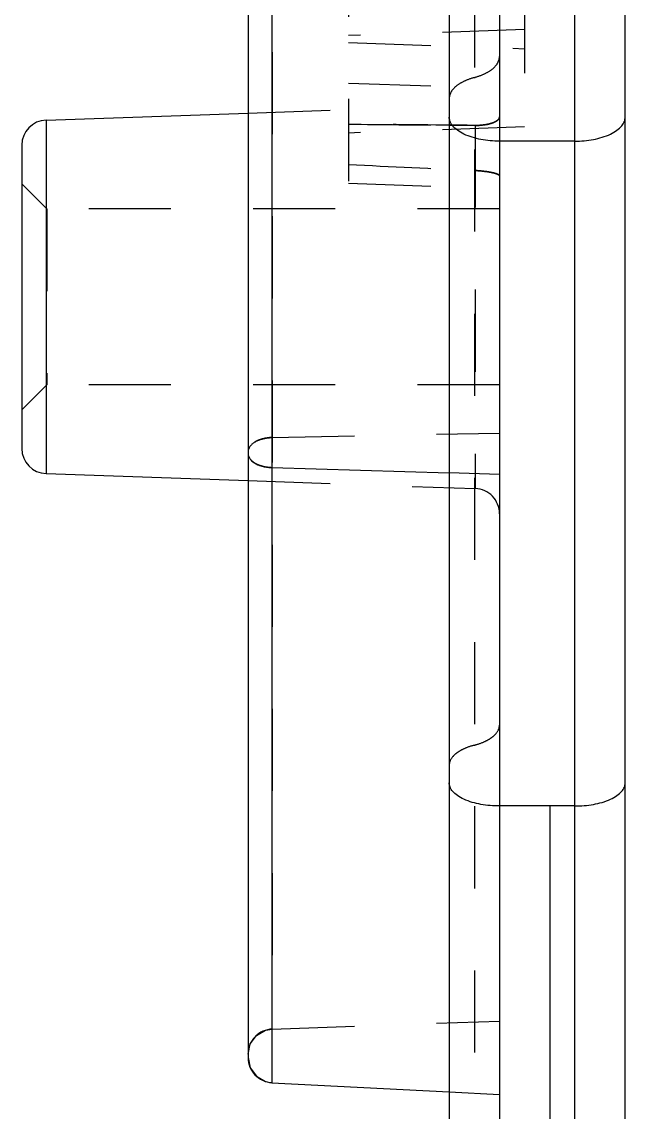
# Model space of a CAD drawing. Header units: millimetres. Extents: x 629 to 2024, y -4394 to 1386.
# Drawn here: x 1213.28 to 1225.28, y 0.11 to 21.81 of the extents above; entities that cross this region are included whole.
import ezdxf

# ---------------------------------------------------------------- set-up
doc = ezdxf.new("R2010")
doc.units = ezdxf.units.MM
doc.header["$LTSCALE"] = 16.335
doc.linetypes.add('HIDDEN', pattern=[0.2, 0.1, -0.1])
doc.layers.get('0').update_dxf_attribs({"linetype": 'CONTINUOUS'})
doc.layers.add('DEFAULT_2', color=8, linetype='HIDDEN')

msp = doc.modelspace()

# ---------------------------------------------------------------- linework, layer by layer
at = {"color": 7, "linetype": 'Continuous'}
for p, q in [((1222.778, 208.118), (1222.778, -17.882)), ((1224.278, -17.882), (1224.278, 208.118)), ((1221.778, 207.118), (1221.778, -16.882)), ((1225.278, -16.882), (1225.278, 207.118)), ((1218.252, 200.628), (1218.252, 0.698)), ((1217.778, 200.129), (1217.778, 1.197)), ((1213.76, 19.85), (1217.778, 19.99)), ((1213.76, 19.85), (1213.76, 12.816)), ((1213.278, 19.35), (1213.278, 13.316)), ((1224.278, 19.431), (1222.778, 19.431)), ((1213.76, 12.816), (1217.778, 12.676)), ((1218.252, 12.935), (1221.778, 12.831)), ((1224.278, 6.203), (1222.778, 6.203)), ((1223.778, 6.203), (1223.778, -15.092)), ((1218.252, 0.698), (1221.778, 0.513))]:
    msp.add_line(p, q, dxfattribs=at)
for points in [[(1217.778, 1.197), (1217.821, 0.995), (1217.942, 0.827)], [(1217.942, 0.827), (1218.121, 0.723), (1218.252, 0.698)]]:
    msp.add_lwpolyline(points, dxfattribs=at)
for centre, start, end in [((1213.778, 19.35), 92, 180), ((1213.778, 13.316), 180, 268)]:
    msp.add_arc(centre, 0.5, start, end, dxfattribs=at)
for points, knots in [([(1222.778, 19.431), (1222.654, 19.431), (1222.413, 19.452), (1222.128, 19.534), (1221.945, 19.64), (1221.849, 19.725), (1221.791, 19.817), (1221.778, 19.882), (1221.778, 19.911)], [0, 0, 0, 0, 0.309067, 0.606328, 0.732317, 0.838351, 0.925442, 1, 1, 1, 1]), ([(1224.278, 19.431), (1224.401, 19.431), (1224.643, 19.452), (1224.927, 19.534), (1225.111, 19.64), (1225.207, 19.725), (1225.265, 19.817), (1225.278, 19.882), (1225.278, 19.911)], [0, 0, 0, 0, 0.309076, 0.606342, 0.732328, 0.838358, 0.925445, 1, 1, 1, 1]), ([(1217.778, 13.215), (1217.778, 13.204), (1217.784, 13.155), (1217.813, 13.11), (1217.839, 13.082)], [0, 0, 0, 0, 0.222425, 1, 1, 1, 1]), ([(1217.839, 13.082), (1217.849, 13.071), (1217.898, 13.026), (1217.959, 12.997), (1218.008, 12.979)], [0, 0, 0, 0, 0.223784, 1, 1, 1, 1]), ([(1218.008, 12.979), (1218.067, 12.959), (1218.149, 12.941), (1218.231, 12.935), (1218.252, 12.935)], [0, 0, 0, 0, 0.754334, 1, 1, 1, 1]), ([(1222.778, 6.203), (1222.655, 6.203), (1222.413, 6.223), (1222.129, 6.301), (1221.945, 6.402), (1221.849, 6.483), (1221.791, 6.571), (1221.778, 6.634), (1221.778, 6.662)], [0, 0, 0, 0, 0.312333, 0.611664, 0.737589, 0.842629, 0.927828, 1, 1, 1, 1]), ([(1224.278, 6.203), (1224.401, 6.203), (1224.642, 6.223), (1224.926, 6.301), (1225.11, 6.402), (1225.206, 6.483), (1225.264, 6.571), (1225.278, 6.634), (1225.278, 6.662)], [0, 0, 0, 0, 0.312329, 0.611658, 0.737584, 0.842626, 0.927827, 1, 1, 1, 1])]:
    msp.add_open_spline(points, degree=3, knots=knots, dxfattribs=at)
at = {"layer": 'DEFAULT_2', "color": 8, "linetype": 'HIDDEN'}
for p, q in [((1222.278, 205.484), (1222.278, -15.248)), ((1219.778, 150.951), (1219.778, 18.592)), ((1223.278, 149.829), (1223.278, 19.714)), ((1218.26, 27.737), (1218.26, 1.765)), ((1223.278, 21.65), (1219.778, 21.534)), ((1219.778, 21.392), (1223.278, 21.27)), ((1219.778, 20.586), (1222.778, 20.487)), ((1217.778, 19.99), (1219.778, 20.06)), ((1221.776, 19.749), (1222.295, 19.744)), ((1222.295, 19.744), (1222.295, 12.518)), ((1223.278, 19.714), (1219.778, 19.592)), ((1213.778, 18.083), (1213.278, 18.583)), ((1219.778, 18.592), (1222.778, 18.487)), ((1222.778, 18.083), (1213.778, 18.083)), ((1213.778, 18.083), (1213.778, 14.583)), ((1213.778, 14.583), (1213.278, 14.083)), ((1222.778, 14.583), (1213.778, 14.583)), ((1218.26, 13.535), (1222.778, 13.623)), ((1222.778, 12.801), (1221.778, 12.831)), ((1217.778, 12.676), (1222.295, 12.518)), ((1218.26, 1.765), (1222.778, 1.923)), ((1218.252, 0.698), (1218.252, 0.698)), ((1221.778, 0.513), (1222.778, 0.461))]:
    msp.add_line(p, q, dxfattribs=at)
msp.add_lwpolyline([(1217.778, 1.265), (1217.821, 1.469), (1217.944, 1.638), (1218.125, 1.742), (1218.26, 1.765)], dxfattribs=at)
for centre, radius, start, end in [((1209.908, -1162.188), 1181.997, 89.39953, 89.521566), ((1277.859, 1203.435), 1185.891, 267.192709, 267.314479), ((1277.85, 1203.434), 1185.89, 267.193147, 267.314917), ((1222.278, 12.018), 0.5, 0, 88), ((1218.278, 1.266), 0.5, 92.0045, 179.9998), ((1218.278, 1.198), 0.5, 179.99, 267.0159)]:
    msp.add_arc(centre, radius, start, end, dxfattribs=at)
for points, knots in [([(1222.278, 20.697), (1222.347, 20.716), (1222.476, 20.763), (1222.64, 20.858), (1222.748, 20.977), (1222.778, 21.071), (1222.778, 21.113)], [0, 0, 0, 0, 0.31482, 0.591553, 0.815924, 1, 1, 1, 1]), ([(1222.278, 20.697), (1222.347, 20.716), (1222.476, 20.763), (1222.64, 20.858), (1222.748, 20.977), (1222.778, 21.071), (1222.778, 21.113)], [0, 0, 0, 0, 0.314826, 0.591561, 0.815927, 1, 1, 1, 1]), ([(1222.278, 20.697), (1222.208, 20.678), (1222.079, 20.631), (1221.916, 20.536), (1221.807, 20.417), (1221.778, 20.323), (1221.778, 20.281)], [0, 0, 0, 0, 0.314825, 0.591559, 0.815926, 1, 1, 1, 1]), ([(1222.295, 19.744), (1222.366, 19.743), (1222.49, 19.752), (1222.629, 19.786), (1222.707, 19.823), (1222.754, 19.856), (1222.778, 19.892), (1222.778, 19.915)], [0, 0, 0, 0, 0.394993, 0.681925, 0.788434, 0.874416, 1, 1, 1, 1]), ([(1222.778, 19.915), (1222.778, 19.892), (1222.754, 19.856), (1222.707, 19.823), (1222.629, 19.786), (1222.49, 19.752), (1222.366, 19.743), (1222.295, 19.744)], [0, 0, 0, 0, 0.125576, 0.211546, 0.318045, 0.604966, 1, 1, 1, 1]), ([(1222.295, 18.846), (1222.366, 18.843), (1222.488, 18.832), (1222.639, 18.806), (1222.728, 18.78), (1222.768, 18.759), (1222.778, 18.746), (1222.778, 18.741)], [0, 0, 0, 0, 0.425343, 0.728349, 0.914728, 0.968529, 1, 1, 1, 1]), ([(1222.778, 18.741), (1222.778, 18.746), (1222.768, 18.759), (1222.728, 18.78), (1222.639, 18.806), (1222.488, 18.832), (1222.366, 18.843), (1222.295, 18.846)], [0, 0, 0, 0, 0.03147, 0.085263, 0.271618, 0.574614, 1, 1, 1, 1]), ([(1218.26, 13.535), (1218.2, 13.533), (1218.109, 13.522), (1217.995, 13.487), (1217.871, 13.432), (1217.778, 13.334), (1217.778, 13.254)], [0, 0, 0, 0, 0.304706, 0.455967, 0.596576, 1, 1, 1, 1]), ([(1217.913, 13.446), (1217.963, 13.476), (1218.079, 13.517), (1218.199, 13.533), (1218.26, 13.535)], [0, 0, 0, 0, 0.487423, 1, 1, 1, 1]), ([(1218.252, 12.934), (1218.192, 12.936), (1218.103, 12.949), (1217.99, 12.984), (1217.912, 13.019), (1217.862, 13.059), (1217.839, 13.082)], [0, 0, 0, 0, 0.406178, 0.607202, 0.793994, 1, 1, 1, 1]), ([(1222.278, 7.413), (1222.347, 7.432), (1222.462, 7.471), (1222.605, 7.548), (1222.723, 7.645), (1222.778, 7.748), (1222.778, 7.811)], [0, 0, 0, 0, 0.31993, 0.534686, 0.718102, 1, 1, 1, 1]), ([(1222.278, 7.413), (1222.347, 7.432), (1222.462, 7.471), (1222.605, 7.548), (1222.723, 7.645), (1222.778, 7.748), (1222.778, 7.811)], [0, 0, 0, 0, 0.319919, 0.534673, 0.718092, 1, 1, 1, 1]), ([(1222.278, 7.413), (1222.208, 7.395), (1222.094, 7.356), (1221.95, 7.278), (1221.832, 7.182), (1221.778, 7.079), (1221.778, 7.015)], [0, 0, 0, 0, 0.319871, 0.534607, 0.718029, 1, 1, 1, 1])]:
    msp.add_open_spline(points, degree=3, knots=knots, dxfattribs=at)
msp.add_open_spline([(1219.778, 19.768), (1220.444, 19.762), (1221.11, 19.756), (1221.776, 19.749)], degree=3, dxfattribs=at)

doc.saveas('drawing.dxf')
